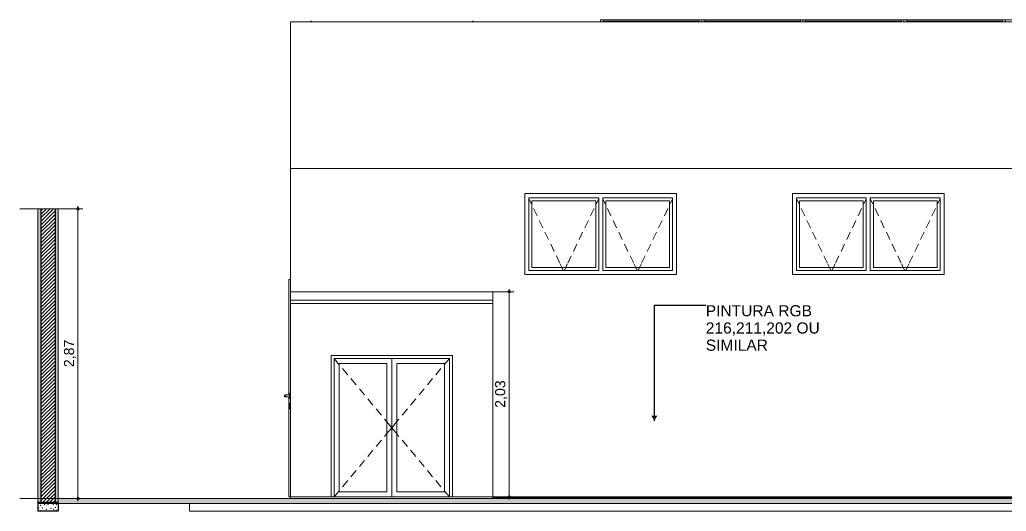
# Model space of a CAD drawing. Header units: metres. Extents: x -77 to 95, y 0 to 9.
# Drawn here: x 59.76 to 69.52, y -0.14 to 4.72 of the extents above; entities that cross this region are included whole.
import ezdxf

# ---------------------------------------------------------------- set-up
doc = ezdxf.new("R2010")
doc.units = ezdxf.units.M
doc.header["$MEASUREMENT"] = 0
for name, color, linetype, lineweight in [('0_Caneta_No__1', 7, 'Continuous', 35), ('0_Caneta_No__241', 7, 'Continuous', 13), ('Janelas Archicad_Caneta_No__241', 7, 'Continuous', 13), ('LAJES.EST_Caneta_No__241', 7, 'Continuous', 13), ('LAJES.EST_Caneta_No__3', 7, 'Continuous', 25), ('PAREDE CONSTRUIR_Caneta_No__241', 7, 'Continuous', 13), ('PAREDE CONSTRUIR_Caneta_No__3', 7, 'Continuous', 25), ('Portas Archicad_Caneta_No__241', 7, 'Continuous', 13), ('TERRENO.ARQ_Caneta_No__241', 7, 'Continuous', 13)]:
    doc.layers.add(name, color=color, linetype=linetype, lineweight=lineweight)
for name, color, linetype in [('COTAS EXECUTIVO.EXEC', 7, 'Continuous'), ('LAJES.EST', 7, 'Continuous'), ('PAREDE CONSTRUIR', 7, 'Continuous'), ('TERRENO.ARQ', 7, 'Continuous')]:
    doc.layers.add(name, color=color, linetype=linetype)
for name, color, linetype, lineweight, true_color in [('COTAS EXECUTIVO.EXEC_Caneta_No__25', 7, 'Continuous', 13, 0x982312), ('ESTRUTURA-COB.EST_Caneta_No__9', 7, 'Continuous', 5, 0x020202), ('ESTRUTURA-COB.EST_Caneta_No__95', 7, 'Continuous', 0, 0xaeaeae), ('Janelas Archicad_Caneta_No__9', 7, 'Continuous', 5, 0x020202), ('Janelas Archicad_Caneta_No__97', 7, 'Continuous', 5, 0x6b6b6b), ('LAJES.EST_Caneta_No__95', 7, 'Continuous', 0, 0xaeaeae), ('Portas Archicad_Caneta_No__95', 7, 'Continuous', 0, 0xaeaeae), ('Portas Archicad_Caneta_No__97', 7, 'Continuous', 5, 0x6b6b6b)]:
    doc.layers.add(name, color=color, linetype=linetype, lineweight=lineweight, true_color=true_color)
doc.styles.add('ESTILO_GERADO_1', font='arial.ttf')
doc.dimstyles.new('ESTILO_GERADO__3', dxfattribs={"dimtxt": 0.18, "dimasz": 0.057, "dimexe": 0.18, "dimexo": 0.0625, "dimgap": 0, "dimtad": 0, "dimtih": 1, "dimtoh": 1, "dimdec": 4, "dimzin": 0, "dimdsep": 46, "dimcen": 0.09, "dimadec": 0, "dimazin": 0, "dimtfac": 1, "dimtdec": 4, "dimtmove": 0, "dimatfit": 3, "dimldrblk": 'ARROWHEAD_16', "dimfxl": 0, "dimtolj": 1, "dimtzin": 0, "dimarcsym": 0})
doc.dimstyles.new('ESTILO_GERADO__4', dxfattribs={"dimtxt": 0.1, "dimasz": 0.0475, "dimexe": 0.18, "dimexo": 0.576106, "dimgap": 0, "dimtad": 1, "dimzin": 0, "dimdsep": 46, "dimtxsty": 'ESTILO_GERADO_1', "dimblk": 'ARROWHEAD_11', "dimblk1": 'ARROWHEAD_11', "dimblk2": 'ARROWHEAD_11', "dimcen": 0.09, "dimclrd": 256, "dimclre": 256, "dimclrt": 256, "dimadec": 0, "dimazin": 0, "dimtfac": 1, "dimtdec": 4, "dimtmove": 0, "dimatfit": 3, "dimfxl": 0, "dimtolj": 1, "dimtzin": 0, "dimarcsym": 0})

# ---------------------------------------------------------------- blocks, each defined once
blk = doc.blocks.new('*X22', base_point=(18.4273, 0))
at = {"layer": 'LAJES.EST_Caneta_No__241', "color": 7, "linetype": 'Continuous', "lineweight": 13}
for p in [(59.9676, -0.0814), (60.0079, -0.0776), (60.04, -0.0755), (60.0958, -0.0728), (60.1227, -0.0757), (59.9489, -0.1084), (59.9497, -0.1375), (59.9659, -0.1358), (59.9843, -0.1079), (60.0242, -0.1221), (60.0709, -0.1111), (60.0987, -0.1211), (60.1148, -0.1018), (60.1237, -0.1323)]:
    blk.add_point(p, dxfattribs=at)
blk = doc.blocks.new('*D27', base_point=(18.4273, 0))
at = {"layer": 'COTAS EXECUTIVO.EXEC_Caneta_No__25', "linetype": 'Continuous', "lineweight": 13, "true_color": 0x982312}
for points in [[(60.3256, 2.85), (60.3266, 2.8452), (60.3293, 2.8412), (60.3333, 2.8385), (60.3381, 2.8375), (60.3429, 2.8385), (60.3469, 2.8412), (60.3496, 2.8452), (60.3506, 2.85), (60.3496, 2.8548), (60.3469, 2.8588), (60.3429, 2.8615), (60.3381, 2.8625), (60.3333, 2.8615), (60.3293, 2.8588), (60.3266, 2.8548)], [(60.3256, -0.015), (60.3266, -0.0198), (60.3293, -0.0238), (60.3333, -0.0265), (60.3381, -0.0275), (60.3429, -0.0265), (60.3469, -0.0238), (60.3496, -0.0198), (60.3506, -0.015), (60.3496, -0.0102), (60.3469, -0.0062), (60.3429, -0.0035), (60.3381, -0.0025), (60.3333, -0.0035), (60.3293, -0.0062), (60.3266, -0.0102)]]:
    blk.add_hatch(color=24, dxfattribs=at).paths.add_polyline_path(points)
at = {"layer": 'COTAS EXECUTIVO.EXEC_Caneta_No__25', "color": 24, "linetype": 'Continuous', "lineweight": 13, "true_color": 0x982312}
for p, q in [((60.3256, 2.85), (59.762, 2.85)), ((60.3381, 2.8625), (60.3381, 2.875)), ((60.3381, -0.0025), (60.3381, 2.8375)), ((60.385, 2.85), (60.3506, 2.85)), ((60.3256, -0.015), (59.762, -0.015)), ((60.3381, -0.04), (60.3381, -0.0275)), ((60.385, -0.015), (60.3506, -0.015))]:
    blk.add_line(p, q, dxfattribs=at)
for centre in [(60.3381, 2.85), (60.3381, -0.015)]:
    blk.add_circle(centre, 0.0125, dxfattribs=at)
at = {"layer": 'COTAS EXECUTIVO.EXEC_Caneta_No__25', "color": 24, "lineweight": 13, "true_color": 0x982312, "insert": (60.3181, 1.284), "char_height": 0.1, "attachment_point": 7, "rotation": 90, "style": 'ESTILO_GERADO_1'}
blk.add_mtext('\\A1;{\\pql;\\fArial|b0|i0|c0|p0;\\W1.000000;2,87}', dxfattribs=at)
blk = doc.blocks.new('ARROWHEAD_11')
at = {"color": 0, "linetype": 'Continuous', "lineweight": 0}
blk.add_line((0, 0), (-1, 0), dxfattribs=at)
at = {"color": 0, "linetype": 'Continuous', "lineweight": 0, "const_width": 0.25, "flags": 128}
blk.add_lwpolyline([(-0.125, 0, 1), (0.125, 0, 1)], format="xyb", close=True, dxfattribs=at)
blk = doc.blocks.new('*D29', base_point=(18.4273, 0))
at = {"layer": 'COTAS EXECUTIVO.EXEC_Caneta_No__25', "linetype": 'Continuous', "lineweight": 13, "true_color": 0x982312}
for points in [[(64.5897, 2.03), (64.5906, 2.0252), (64.5933, 2.0212), (64.5974, 2.0185), (64.6022, 2.0175), (64.607, 2.0185), (64.611, 2.0212), (64.6137, 2.0252), (64.6147, 2.03), (64.6137, 2.0348), (64.611, 2.0388), (64.607, 2.0415), (64.6022, 2.0425), (64.5974, 2.0415), (64.5933, 2.0388), (64.5906, 2.0348)], [(64.5897, 0), (64.5906, -0.0048), (64.5933, -0.0088), (64.5974, -0.0115), (64.6022, -0.0125), (64.607, -0.0115), (64.611, -0.0088), (64.6137, -0.0048), (64.6147, 0), (64.6137, 0.0048), (64.611, 0.0088), (64.607, 0.0115), (64.6022, 0.0125), (64.5974, 0.0115), (64.5933, 0.0088), (64.5906, 0.0048)]]:
    blk.add_hatch(color=24, dxfattribs=at).paths.add_polyline_path(points)
at = {"layer": 'COTAS EXECUTIVO.EXEC_Caneta_No__25', "color": 24, "linetype": 'Continuous', "lineweight": 13, "true_color": 0x982312}
for p, q in [((64.6022, 2.0425), (64.6022, 2.055)), ((64.5897, 2.03), (64.0261, 2.03)), ((64.6022, 0.0125), (64.6022, 2.0175)), ((64.6491, 2.03), (64.6147, 2.03)), ((64.5897, 0), (64.0261, 0)), ((64.6022, -0.025), (64.6022, -0.0125)), ((64.6491, 0), (64.6147, 0))]:
    blk.add_line(p, q, dxfattribs=at)
for centre in [(64.6022, 2.03), (64.6022, 0)]:
    blk.add_circle(centre, 0.0125, dxfattribs=at)
at = {"layer": 'COTAS EXECUTIVO.EXEC_Caneta_No__25', "color": 24, "lineweight": 13, "true_color": 0x982312, "insert": (64.5822, 0.8815), "char_height": 0.1, "attachment_point": 7, "rotation": 90, "style": 'ESTILO_GERADO_1'}
blk.add_mtext('\\A1;{\\pql;\\fArial|b0|i0|c0|p0;\\W1.000000;2,03}', dxfattribs=at)
blk = doc.blocks.new('ARROWHEAD_16')
at = {"linetype": 'Continuous', "lineweight": 0}
blk.add_hatch(color=0, dxfattribs=at).paths.add_polyline_path([(-0.9093, 0.525), (0, 0), (-0.9093, -0.525)])
at = {"color": 0, "linetype": 'Continuous', "lineweight": 0}
blk.add_line((0, 0), (-1, 0), dxfattribs=at)

msp = doc.modelspace()

# ---------------------------------------------------------------- hatches: boundary and pattern name
at = {"layer": 'LAJES.EST_Caneta_No__95', "linetype": 'Continuous', "lineweight": 0, "true_color": 0xaeaeae}
msp.add_hatch(color=253, dxfattribs=at).paths.add_polyline_path([(60.1413, -0.05), (59.9413, -0.05), (59.9413, -0.065), (60.1413, -0.065)])
at = {"layer": 'PAREDE CONSTRUIR', "linetype": 'Continuous', "lineweight": 0, "true_color": 0xffffff}
for points in [[(59.9413, 2.85), (59.9413, -0.05), (59.9713, -0.05), (59.9713, 2.85)], [(60.1413, 2.85), (60.1113, 2.85), (60.1113, -0.05), (60.1413, -0.05)]]:
    msp.add_hatch(color=7, dxfattribs=at).paths.add_polyline_path(points)
at = {"layer": 'PAREDE CONSTRUIR', "linetype": 'Continuous', "lineweight": 0, "true_color": 0x000000}
h = msp.add_hatch(dxfattribs=at)
h.set_pattern_fill('common_brick_0004', color=18, style=0, pattern_type=2)
h.set_pattern_definition([(45, (18.427257, -9e-09), (-0.01767767, 0.01767767), [])])
h.paths.add_polyline_path([(59.9713, 2.85), (59.9713, -0.05), (60.1113, -0.05), (60.1113, 2.85)])
at = {"layer": 'TERRENO.ARQ', "linetype": 'Continuous', "lineweight": 0, "true_color": 0x8fbf7f}
msp.add_hatch(color=73, dxfattribs=at).paths.add_polyline_path([(84.9413, -0.015), (60.1413, -0.015), (60.1413, -0.065), (84.9413, -0.065)])

# ---------------------------------------------------------------- linework, layer by layer
at = {"layer": 'ESTRUTURA-COB.EST_Caneta_No__9', "color": 18, "linetype": 'Continuous', "lineweight": 5, "true_color": 0x020202}
for p, q in [((62.4413, 2.03), (62.4413, 1.9451)), ((64.4413, 2.03), (62.4413, 2.03)), ((64.4413, 1.945), (64.4413, 2.03)), ((62.4413, 1.9451), (64.4413, 1.945)), ((62.4413, 1.9149), (62.4413, 1.9451)), ((64.4413, 1.9149), (62.4413, 1.9149)), ((64.4413, 1.9149), (64.4413, 1.945))]:
    msp.add_line(p, q, dxfattribs=at)
at = {"layer": 'ESTRUTURA-COB.EST_Caneta_No__95', "color": 253, "linetype": 'Continuous', "lineweight": 0, "true_color": 0xaeaeae}
for p, q in [((62.6463, 4.7057), (62.6413, 4.7057)), ((62.6413, 4.7057), (62.6413, 4.7055)), ((62.6413, 4.7055), (62.6463, 4.7055)), ((62.6413, 4.7), (62.6413, 4.7055)), ((62.6463, 4.7055), (62.6463, 4.7057)), ((62.6463, 4.7), (62.6463, 4.7055)), ((64.2409, 4.7055), (64.2459, 4.7055)), ((64.2409, 4.7), (64.2409, 4.7055)), ((64.2459, 4.7), (64.2459, 4.7055))]:
    msp.add_line(p, q, dxfattribs=at)
at = {"layer": 'Janelas Archicad_Caneta_No__241', "color": 7, "linetype": 'Continuous', "lineweight": 13}
for p, q in [((64.7578, 2.2), (64.7578, 3)), ((64.7578, 3), (66.2578, 3)), ((66.2578, 3), (66.2578, 2.2)), ((67.4041, 3), (68.9041, 3)), ((67.4041, 2.2), (67.4041, 3)), ((68.9041, 3), (68.9041, 2.2)), ((66.2578, 2.2), (64.7578, 2.2)), ((68.9041, 2.2), (67.4041, 2.2))]:
    msp.add_line(p, q, dxfattribs=at)
at = {"layer": 'Janelas Archicad_Caneta_No__9', "color": 18, "linetype": 'Continuous', "lineweight": 5, "true_color": 0x020202}
for p, q in [((64.7978, 2.96), (64.7978, 2.24)), ((65.4878, 2.96), (64.7978, 2.96)), ((64.8278, 2.93), (64.8278, 2.27)), ((65.4578, 2.93), (64.8278, 2.93)), ((65.4578, 2.27), (65.4578, 2.93)), ((65.4878, 2.24), (65.4878, 2.96)), ((65.5278, 2.96), (65.5278, 2.24)), ((66.2178, 2.96), (65.5278, 2.96)), ((65.5578, 2.93), (65.5578, 2.27)), ((66.1878, 2.93), (65.5578, 2.93)), ((66.1878, 2.27), (66.1878, 2.93)), ((66.2178, 2.24), (66.2178, 2.96)), ((67.4441, 2.24), (67.4441, 2.96)), ((67.4441, 2.96), (68.1341, 2.96)), ((67.4741, 2.27), (67.4741, 2.93)), ((67.4741, 2.93), (68.1041, 2.93)), ((68.1041, 2.93), (68.1041, 2.27)), ((68.1341, 2.96), (68.1341, 2.24)), ((68.1741, 2.24), (68.1741, 2.96)), ((68.1741, 2.96), (68.8641, 2.96)), ((68.2041, 2.27), (68.2041, 2.93)), ((68.2041, 2.93), (68.8341, 2.93)), ((68.8341, 2.93), (68.8341, 2.27)), ((68.8641, 2.96), (68.8641, 2.24)), ((64.8278, 2.27), (65.4578, 2.27)), ((65.5578, 2.27), (66.1878, 2.27)), ((68.1041, 2.27), (67.4741, 2.27)), ((68.8341, 2.27), (68.2041, 2.27)), ((64.7978, 2.24), (65.4878, 2.24)), ((65.5278, 2.24), (66.2178, 2.24)), ((68.1341, 2.24), (67.4441, 2.24)), ((68.8641, 2.24), (68.1741, 2.24))]:
    msp.add_line(p, q, dxfattribs=at)
at = {"layer": 'Janelas Archicad_Caneta_No__97', "color": 251, "linetype": 'Continuous', "lineweight": 5, "true_color": 0x6b6b6b}
for p, q in [((64.7978, 2.9492), (64.8224, 2.8979)), ((65.4878, 2.9492), (65.4632, 2.8979)), ((65.5278, 2.9492), (65.5524, 2.8979)), ((66.2178, 2.9492), (66.1932, 2.8979)), ((67.4441, 2.9492), (67.4687, 2.8979)), ((68.1341, 2.9492), (68.1095, 2.8979)), ((68.1741, 2.9492), (68.1987, 2.8979)), ((68.8641, 2.9492), (68.8395, 2.8979)), ((64.8441, 2.8528), (64.8787, 2.7807)), ((65.4416, 2.8528), (65.407, 2.7807)), ((65.5741, 2.8528), (65.6087, 2.7807)), ((66.1716, 2.8528), (66.137, 2.7807)), ((67.4903, 2.8528), (67.5249, 2.7807)), ((68.0879, 2.8528), (68.0533, 2.7807)), ((68.2203, 2.8528), (68.2549, 2.7807)), ((68.8179, 2.8528), (68.7833, 2.7807)), ((64.9003, 2.7356), (64.9349, 2.6634)), ((65.3854, 2.7356), (65.3508, 2.6634)), ((65.6303, 2.7356), (65.6649, 2.6634)), ((66.1154, 2.7356), (66.0808, 2.6634)), ((67.5465, 2.7356), (67.5812, 2.6634)), ((68.0316, 2.7356), (67.997, 2.6634)), ((68.2765, 2.7356), (68.3112, 2.6634)), ((68.7616, 2.7356), (68.727, 2.6634)), ((64.9565, 2.6184), (64.9911, 2.5462)), ((65.3292, 2.6184), (65.2945, 2.5462)), ((65.6865, 2.6184), (65.7211, 2.5462)), ((66.0592, 2.6184), (66.0245, 2.5462)), ((67.6028, 2.6184), (67.6374, 2.5462)), ((67.9754, 2.6184), (67.9408, 2.5462)), ((68.3328, 2.6184), (68.3674, 2.5462)), ((68.7054, 2.6184), (68.6708, 2.5462)), ((65.0128, 2.5012), (65.0474, 2.429)), ((65.2729, 2.5012), (65.2383, 2.429)), ((65.7428, 2.5012), (65.7774, 2.429)), ((66.0029, 2.5012), (65.9683, 2.429)), ((67.659, 2.5012), (67.6936, 2.429)), ((67.9192, 2.5012), (67.8846, 2.429)), ((68.389, 2.5012), (68.4236, 2.429)), ((68.6492, 2.5012), (68.6146, 2.429)), ((65.069, 2.3839), (65.1036, 2.3118)), ((65.2167, 2.3839), (65.1821, 2.3118)), ((65.799, 2.3839), (65.8336, 2.3118)), ((65.9467, 2.3839), (65.9121, 2.3118)), ((67.7152, 2.3839), (67.7498, 2.3118)), ((67.8629, 2.3839), (67.8283, 2.3118)), ((68.4452, 2.3839), (68.4798, 2.3118)), ((68.5929, 2.3839), (68.5583, 2.3118)), ((65.1082, 2.3021), (65.1237, 2.27)), ((65.1237, 2.27), (65.138, 2.24)), ((65.162, 2.27), (65.1476, 2.24)), ((65.1774, 2.3021), (65.162, 2.27)), ((65.8382, 2.3021), (65.8537, 2.27)), ((65.8537, 2.27), (65.868, 2.24)), ((65.892, 2.27), (65.8776, 2.24)), ((65.9074, 2.3021), (65.892, 2.27)), ((67.7545, 2.3021), (67.7699, 2.27)), ((67.7699, 2.27), (67.7843, 2.24)), ((67.8083, 2.27), (67.7939, 2.24)), ((67.8237, 2.3021), (67.8083, 2.27)), ((68.4845, 2.3021), (68.4999, 2.27)), ((68.4999, 2.27), (68.5143, 2.24)), ((68.5383, 2.27), (68.5239, 2.24)), ((68.5537, 2.3021), (68.5383, 2.27))]:
    msp.add_line(p, q, dxfattribs=at)
at = {"layer": 'LAJES.EST_Caneta_No__241', "color": 7, "linetype": 'Continuous', "lineweight": 13}
for p, q in [((59.9413, -0.05), (59.9413, -0.065)), ((61.4413, -0.1415), (61.4413, -0.065)), ((62.4413, 0), (62.4713, 0)), ((62.4413, -0.015), (62.4413, 0)), ((64.4413, -0.015), (64.4413, 0)), ((69.5013, -0.01), (64.4413, -0.01)), ((69.5013, -0.01), (69.5013, 0)), ((69.5013, -0.015), (69.5013, -0.01)), ((61.4413, -0.1415), (84.9413, -0.1415))]:
    msp.add_line(p, q, dxfattribs=at)
at = {"layer": 'LAJES.EST_Caneta_No__241', "color": 7, "linetype": 'Continuous', "lineweight": 13, "flags": 128}
msp.add_lwpolyline([(60.1413, -0.05), (60.1113, -0.05), (59.9713, -0.05), (59.9413, -0.05)], dxfattribs=at)
at = {"layer": 'LAJES.EST_Caneta_No__3', "color": 7, "linetype": 'Continuous', "lineweight": 25}
for p, q in [((59.9413, -0.065), (59.9413, -0.1415)), ((60.1413, -0.065), (59.9413, -0.065)), ((60.1413, -0.065), (60.1413, -0.1415)), ((60.1413, -0.1415), (59.9413, -0.1415))]:
    msp.add_line(p, q, dxfattribs=at)
at = {"layer": 'LAJES.EST_Caneta_No__95', "color": 253, "linetype": 'Continuous', "lineweight": 0, "true_color": 0xaeaeae}
for p, q in [((65.5065, 4.7), (65.5065, 4.7203)), ((65.5065, 4.7203), (66.5065, 4.7203)), ((66.4825, 4.7179), (65.5305, 4.7179)), ((65.5305, 4.7179), (65.5305, 4.7)), ((65.5305, 4.7055), (66.4825, 4.7055)), ((66.4825, 4.7), (66.4825, 4.7179)), ((66.5065, 4.7203), (67.5065, 4.7203)), ((66.5065, 4.7203), (66.5065, 4.7)), ((67.4825, 4.7179), (66.5305, 4.7179)), ((66.5305, 4.7179), (66.5305, 4.7)), ((66.5305, 4.7055), (67.4825, 4.7055)), ((67.4825, 4.7), (67.4825, 4.7179)), ((67.5065, 4.7203), (68.5065, 4.7203)), ((67.5065, 4.7203), (67.5065, 4.7)), ((68.4825, 4.7179), (67.5305, 4.7179)), ((67.5305, 4.7179), (67.5305, 4.7)), ((67.5305, 4.7055), (68.4825, 4.7055)), ((68.4825, 4.7), (68.4825, 4.7179)), ((68.5065, 4.7203), (69.5065, 4.7203)), ((68.5065, 4.7203), (68.5065, 4.7)), ((69.4825, 4.7179), (68.5305, 4.7179)), ((68.5305, 4.7179), (68.5305, 4.7)), ((68.5305, 4.7055), (69.4825, 4.7055)), ((69.4825, 4.7), (69.4825, 4.7179)), ((69.5065, 4.7203), (70.5065, 4.7203)), ((69.5065, 4.7203), (69.5065, 4.7)), ((69.6013, -0.01), (69.5013, -0.01))]:
    msp.add_line(p, q, dxfattribs=at)
at = {"layer": 'PAREDE CONSTRUIR_Caneta_No__241', "color": 7, "linetype": 'Continuous', "lineweight": 13}
for p, q in [((62.4413, 4.7), (84.9113, 4.7)), ((62.4413, 4.7), (62.4413, 3.25)), ((62.4413, 2.03), (62.4413, 3.25)), ((62.4413, 3.25), (62.4713, 3.25)), ((62.4713, 3.25), (64.2213, 3.25)), ((64.2213, 3.25), (69.6013, 3.25)), ((59.9413, 2.85), (59.9413, -0.05)), ((60.1413, 2.85), (60.1413, -0.015)), ((62.4413, 0), (62.4413, 1.9149)), ((64.4413, 0), (64.4413, 1.9149)), ((60.1413, -0.015), (60.1413, -0.05)), ((62.8413, 0), (62.4713, 0)), ((64.4413, 0), (64.0413, 0)), ((64.4413, 0), (69.5013, 0)), ((69.5013, 0), (69.6013, 0))]:
    msp.add_line(p, q, dxfattribs=at)
at = {"layer": 'PAREDE CONSTRUIR_Caneta_No__241', "color": 7, "linetype": 'Continuous', "lineweight": 13, "flags": 128}
msp.add_lwpolyline([(60.1413, 2.85), (60.1113, 2.85), (59.9713, 2.85), (59.9413, 2.85)], dxfattribs=at)
at = {"layer": 'PAREDE CONSTRUIR_Caneta_No__3', "color": 7, "linetype": 'Continuous', "lineweight": 25}
for p, q in [((59.9713, 2.85), (59.9713, -0.05)), ((60.1113, 2.85), (60.1113, -0.05))]:
    msp.add_line(p, q, dxfattribs=at)
at = {"layer": 'Portas Archicad_Caneta_No__241', "color": 7, "linetype": 'Continuous', "lineweight": 13}
for p, q in [((62.8413, 1.4), (62.8413, 1.37)), ((64.0413, 1.4), (62.8413, 1.4)), ((62.8413, 1.37), (62.8413, 0)), ((62.8713, 1.37), (62.8713, 1.32)), ((63.4413, 1.37), (62.8713, 1.37)), ((63.4413, 0), (63.4413, 1.37)), ((63.4413, 1.37), (64.0113, 1.37)), ((64.0113, 1.37), (64.0113, 1.32)), ((64.0413, 1.37), (64.0413, 1.4)), ((64.0413, 0), (64.0413, 1.37)), ((62.8713, 1.32), (62.8713, 0.05)), ((62.9213, 0.05), (62.9213, 1.32)), ((62.9213, 1.32), (63.3913, 1.32)), ((63.3913, 1.32), (63.3913, 0.05)), ((63.4913, 1.32), (63.4913, 0.05)), ((63.9613, 1.32), (63.4913, 1.32)), ((63.9613, 0.05), (63.9613, 1.32)), ((64.0113, 1.32), (64.0113, 0.05)), ((62.8713, 0.05), (62.8713, 0)), ((63.3913, 0.05), (62.9213, 0.05)), ((63.4913, 0.05), (63.9613, 0.05)), ((64.0113, 0.05), (64.0113, 0)), ((62.8413, 0), (62.8713, 0)), ((62.8713, 0), (63.4413, 0)), ((64.0113, 0), (63.4413, 0)), ((64.0113, 0), (64.0413, 0))]:
    msp.add_line(p, q, dxfattribs=at)
at = {"layer": 'Portas Archicad_Caneta_No__95', "color": 253, "linetype": 'Continuous', "lineweight": 0, "true_color": 0xaeaeae}
for p, q in [((62.4223, 1.01), (62.4223, 2.152)), ((62.4223, 2.152), (62.4413, 2.152)), ((62.4412, 1.6412), (62.4412, 1.5706)), ((62.4412, 1.5265), (62.4412, 1.4559)), ((62.4412, 1.4118), (62.4412, 1.3412)), ((62.4412, 1.2971), (62.4412, 1.2265)), ((62.4412, 1.1824), (62.4412, 1.1206)), ((62.4412, 1.1206), (62.4412, 1.05)), ((62.3792, 1.0071), (62.3763, 1)), ((62.3763, 1), (62.3792, 0.9929)), ((62.3808, 1.0071), (62.378, 1)), ((62.378, 1), (62.3808, 0.9929)), ((62.3863, 1.01), (62.3792, 1.0071)), ((62.3792, 0.9929), (62.3863, 0.99)), ((62.3856, 1.0071), (62.3835, 1)), ((62.3835, 1), (62.3856, 0.9929)), ((62.3874, 1.01), (62.3863, 1.01)), ((62.3874, 0.99), (62.3863, 0.99)), ((62.3907, 1.01), (62.3874, 1.01)), ((62.3907, 0.99), (62.3874, 0.99)), ((62.3956, 1.01), (62.3907, 1.01)), ((62.3956, 0.99), (62.3907, 0.99)), ((62.3928, 1.0071), (62.3916, 1)), ((62.3916, 1), (62.3928, 0.9929)), ((62.4013, 1.01), (62.3956, 1.01)), ((62.4013, 0.99), (62.3956, 0.99)), ((62.4313, 1.01), (62.4013, 1.01)), ((62.4313, 0.99), (62.4013, 0.99)), ((62.4223, 0), (62.4223, 0.99)), ((62.4313, 1.027), (62.4313, 1.0234)), ((62.4313, 1.027), (62.4314, 1.027)), ((62.4313, 1.0234), (62.4313, 1.0135)), ((62.4313, 1.0135), (62.4313, 1)), ((62.4313, 1), (62.4313, 0.9865)), ((62.4313, 0.9865), (62.4313, 0.9766)), ((62.4313, 0.9766), (62.4313, 0.973)), ((62.4314, 1.027), (62.4412, 1.027)), ((62.4412, 0.9794), (62.4412, 1.05)), ((62.4412, 1.027), (62.4413, 1.027)), ((62.4412, 0.9176), (62.4412, 0.9794)), ((62.4313, 0.973), (62.4314, 0.973)), ((62.4313, 0.927), (62.4313, 0.9234)), ((62.4313, 0.927), (62.4314, 0.927)), ((62.4313, 0.9234), (62.4313, 0.9135)), ((62.4313, 0.9135), (62.4313, 0.9)), ((62.4313, 0.9), (62.4313, 0.8865)), ((62.4313, 0.8865), (62.4313, 0.8766)), ((62.4314, 0.973), (62.4412, 0.973)), ((62.4314, 0.927), (62.4412, 0.927)), ((62.4412, 0.973), (62.4413, 0.973)), ((62.4412, 0.927), (62.4413, 0.927)), ((62.4313, 0.8766), (62.4313, 0.873)), ((62.4313, 0.873), (62.4314, 0.873)), ((62.4314, 0.873), (62.4412, 0.873)), ((62.4412, 0.8029), (62.4412, 0.8735)), ((62.4412, 0.873), (62.4413, 0.873)), ((62.4412, 0.6882), (62.4412, 0.7588)), ((62.4412, 0.5735), (62.4412, 0.6441)), ((62.4412, 0.4588), (62.4412, 0.5294)), ((62.4223, 0), (62.4413, 0))]:
    msp.add_line(p, q, dxfattribs=at)
at = {"layer": 'Portas Archicad_Caneta_No__97', "color": 251, "linetype": 'Continuous', "lineweight": 5, "true_color": 0x6b6b6b}
for p, q in [((62.4412, 2.1), (62.4412, 2.0294)), ((62.4412, 1.9853), (62.4412, 1.9147)), ((62.4412, 1.8706), (62.4412, 1.8)), ((62.4412, 1.7559), (62.4412, 1.6853)), ((62.8713, 1.37), (62.9225, 1.3085)), ((64.0113, 1.37), (63.9601, 1.3085)), ((62.9544, 1.2701), (63.0056, 1.2086)), ((63.9281, 1.2701), (63.877, 1.2086)), ((63.0376, 1.1701), (63.0888, 1.1086)), ((63.845, 1.1701), (63.7938, 1.1086)), ((63.1207, 1.0702), (63.1719, 1.0087)), ((63.7618, 1.0702), (63.7107, 1.0087)), ((63.2039, 0.9703), (63.2551, 0.9088)), ((63.6787, 0.9703), (63.6275, 0.9088)), ((63.2871, 0.8704), (63.3382, 0.8089)), ((63.5955, 0.8704), (63.5444, 0.8089)), ((63.3702, 0.7704), (63.3901, 0.7465)), ((63.3901, 0.7465), (63.4413, 0.685)), ((63.3901, 0.6235), (63.4413, 0.685)), ((63.4925, 0.7465), (63.4413, 0.685)), ((63.4925, 0.6235), (63.4413, 0.685)), ((63.5124, 0.7704), (63.4925, 0.7465)), ((63.3702, 0.5996), (63.3901, 0.6235)), ((63.5124, 0.5996), (63.4925, 0.6235)), ((63.2871, 0.4996), (63.3382, 0.5611)), ((63.5955, 0.4996), (63.5444, 0.5611)), ((62.4412, 0.3441), (62.4412, 0.4147)), ((63.2039, 0.3997), (63.2551, 0.4612)), ((63.6787, 0.3997), (63.6275, 0.4612)), ((62.4412, 0.2294), (62.4412, 0.3)), ((63.1207, 0.2998), (63.1719, 0.3613)), ((63.7618, 0.2998), (63.7107, 0.3613)), ((63.0376, 0.1999), (63.0888, 0.2614)), ((63.845, 0.1999), (63.7938, 0.2614)), ((62.4412, 0.1147), (62.4412, 0.1853)), ((62.9544, 0.0999), (63.0056, 0.1614)), ((63.9281, 0.0999), (63.877, 0.1614)), ((62.4412, 0), (62.4412, 0.0706)), ((62.8713, 0), (62.9225, 0.0615)), ((64.0113, 0), (63.9601, 0.0615))]:
    msp.add_line(p, q, dxfattribs=at)
at = {"layer": 'TERRENO.ARQ_Caneta_No__241', "color": 7, "linetype": 'Continuous', "lineweight": 13}
for p, q in [((84.9413, -0.015), (60.1413, -0.015)), ((60.1413, -0.05), (60.1413, -0.065)), ((84.9413, -0.065), (60.1413, -0.065))]:
    msp.add_line(p, q, dxfattribs=at)

# ---------------------------------------------------------------- block references
at = {"layer": 'LAJES.EST', "lineweight": 0}
msp.add_blockref('*X22', (18.4273, 0), dxfattribs=at)

# ---------------------------------------------------------------- texts
at = {"layer": '0_Caneta_No__1', "color": 7, "linetype": 'Continuous', "lineweight": 35, "insert": (66.5468, 1.8969), "char_height": 0.11, "width": 1.576732, "attachment_point": 1, "line_spacing_factor": 0.928578, "style": 'ESTILO_GERADO_1'}
msp.add_mtext('\\A1;{\\pql;\\fArial|b0|i0|c0|p0;\\W1.000000;PINTURA RGB \\fArial|b0|i0|c0|p0;\\W1.000000;216\\fArial|b0|i0|c0|p0;\\W1.000000;,\\fArial|b0|i0|c0|p0;\\W1.000000;211\\fArial|b0|i0|c0|p0;\\W1.000000;,\\fArial|b0|i0|c0|p0;\\W1.000000;202 \\fArial|b0|i0|c0|p0;\\W1.000000;OU SIMILAR}', dxfattribs=at)

# ---------------------------------------------------------------- dimensions: what is measured, and where the dimension line sits
at = {"layer": 'COTAS EXECUTIVO.EXEC', "color": 24, "linetype": 'Continuous', "lineweight": 13, "true_color": 0x982312}
for base, p1, p2, picture, middle in [((60.3380991051, 2.849999991), (60.1412913819, -0.015000009), (60.1412913819, 2.849999991), '*D27', (60.2680991048, 1.4134980058)), ((64.6022, 2.03), (64.4413, 0), (64.4413, 2.03), '*D29', (64.5322, 1.011))]:
    dim = msp.add_linear_dim(base=base, p1=p1, p2=p2, angle=90, dimstyle='ESTILO_GERADO__4', dxfattribs=at)
    dim.commit()
    dim.dimension.update_dxf_attribs({"geometry": picture, "text_midpoint": middle, "dimtype": 160, "text_rotation": 90})

# ---------------------------------------------------------------- leaders
at = {"layer": '0_Caneta_No__241', "color": 7, "linetype": 'Continuous', "lineweight": 13, "annotation_type": 0, "has_hookline": 1, "hookline_direction": 0, "text_width": 1.1098}
msp.add_leader([(66.0384, 0.7531), (66.0384, 1.8969), (66.5468, 1.8969)], dimstyle='ESTILO_GERADO__3', dxfattribs=at)

doc.saveas('drawing.dxf')
